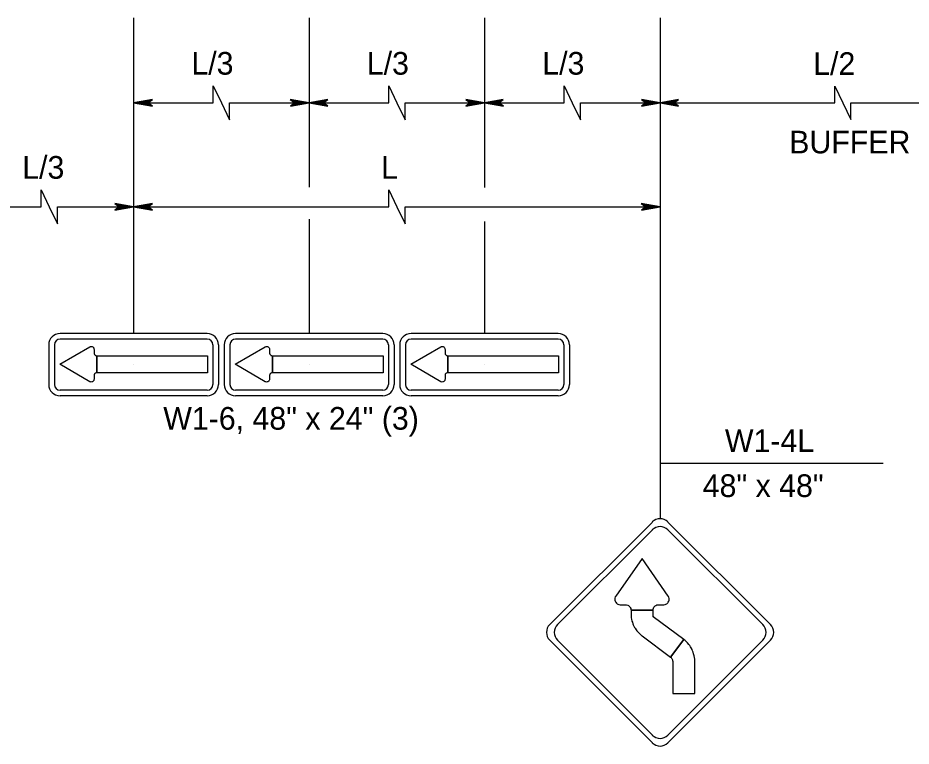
# Model space of a CAD drawing. Extents: x 499945 to 500993, y 499985 to 500645.
# Drawn here: x 500346.4 to 500504.1, y 500287.8 to 500416.3 of the extents above; entities that cross this region are included whole.
import ezdxf

# ---------------------------------------------------------------- set-up
doc = ezdxf.new("R2010")
doc.units = 0
for name, color, linetype in [('1', 7, 'Continuous'), ('24', 7, 'Continuous'), ('39', 7, 'Continuous'), ('5', 7, 'Continuous'), ('56', 7, 'Continuous'), ('60', 7, 'Continuous')]:
    doc.layers.add(name, color=color, linetype=linetype)

msp = doc.modelspace()

# ---------------------------------------------------------------- linework, layer by layer
at = {"layer": '1'}
for p, q in [((500366.85, 500416.29), (500366.85, 500360.73)), ((500397.83, 500416.29), (500397.83, 500386.43)), ((500428.81, 500416.29), (500428.81, 500386.34)), ((500459.78, 500416.29), (500459.78, 500327.88)), ((500380.9, 500401.3), (500380.9, 500404.3)), ((500380.9, 500404.3), (500382.34, 500401.3)), ((500411.88, 500401.3), (500411.88, 500404.3)), ((500411.88, 500404.3), (500413.32, 500401.3)), ((500442.85, 500401.3), (500442.85, 500404.3)), ((500442.85, 500404.3), (500444.29, 500401.3)), ((500490.64, 500401.3), (500490.64, 500404.25)), ((500490.64, 500404.25), (500492.06, 500401.3)), ((500366.85, 500401.3), (500380.9, 500401.3)), ((500382.34, 500401.3), (500383.78, 500398.3)), ((500383.78, 500401.3), (500397.83, 500401.3)), ((500383.78, 500398.3), (500383.78, 500401.3)), ((500397.83, 500401.3), (500411.88, 500401.3)), ((500413.32, 500401.3), (500414.76, 500398.3)), ((500414.76, 500401.3), (500428.81, 500401.3)), ((500414.76, 500398.3), (500414.76, 500401.3)), ((500428.81, 500401.3), (500442.85, 500401.3)), ((500444.29, 500401.3), (500445.74, 500398.3)), ((500445.74, 500401.3), (500459.78, 500401.3)), ((500445.74, 500398.3), (500445.74, 500401.3)), ((500459.78, 500401.3), (500490.64, 500401.3)), ((500492.06, 500401.3), (500493.48, 500398.35)), ((500493.48, 500398.35), (500493.48, 500401.3)), ((500493.48, 500401.3), (500524.43, 500401.3)), ((500350.52, 500382.94), (500350.52, 500385.94)), ((500350.52, 500385.94), (500351.96, 500382.94)), ((500411.88, 500382.94), (500411.88, 500385.94)), ((500411.88, 500385.94), (500413.32, 500382.94)), ((500337.07, 500382.94), (500350.52, 500382.94)), ((500351.96, 500382.94), (500353.4, 500379.95)), ((500353.4, 500382.94), (500366.85, 500382.94)), ((500353.4, 500379.95), (500353.4, 500382.94)), ((500366.85, 500382.94), (500411.88, 500382.94)), ((500413.32, 500382.94), (500414.76, 500379.95)), ((500414.76, 500382.94), (500459.78, 500382.94)), ((500414.76, 500379.95), (500414.76, 500382.94)), ((500397.83, 500380.76), (500397.83, 500360.73)), ((500428.81, 500380.38), (500428.81, 500360.73))]:
    msp.add_line(p, q, dxfattribs=at)
at = {"layer": '24'}
for points in [[(500366.85, 500401.3), (500370.18, 500400.71), (500369.38, 500401.3), (500370.16, 500401.88), (500366.85, 500401.3), (500367.07, 500401.31), (500370.08, 500400.75), (500369.32, 500401.31), (500370.03, 500401.83), (500367.19, 500401.32), (500367.3, 500401.3), (500369.88, 500400.84), (500369.3, 500401.31), (500369.9, 500401.76), (500367.35, 500401.3), (500367.46, 500401.32), (500369.72, 500400.91), (500369.28, 500401.3), (500369.73, 500401.7), (500367.79, 500401.32), (500367.97, 500401.32), (500369.55, 500400.99), (500369.24, 500401.29), (500369.57, 500401.62), (500368.01, 500401.3), (500368.18, 500401.29), (500369.37, 500401.09), (500369.14, 500401.32), (500369.39, 500401.54), (500368.35, 500401.3), (500368.51, 500401.28), (500369.23, 500401.15), (500369.11, 500401.31), (500369.3, 500401.48), (500368.6, 500401.3), (500369.07, 500401.19), (500369, 500401.32), (500369.2, 500401.44), (500368.72, 500401.32), (500369.02, 500401.24), (500368.9, 500401.34), (500369.04, 500401.4), (500368.9, 500401.31), (500368.97, 500401.29)], [(500397.83, 500401.3), (500394.51, 500401.89), (500395.3, 500401.3), (500394.52, 500400.72), (500397.83, 500401.3), (500397.61, 500401.29), (500394.6, 500401.84), (500395.36, 500401.29), (500394.66, 500400.77), (500397.49, 500401.28), (500397.38, 500401.3), (500394.8, 500401.76), (500395.38, 500401.29), (500394.78, 500400.84), (500397.33, 500401.3), (500397.22, 500401.28), (500394.96, 500401.69), (500395.4, 500401.3), (500394.95, 500400.89), (500396.9, 500401.28), (500396.71, 500401.28), (500395.13, 500401.61), (500395.44, 500401.31), (500395.11, 500400.98), (500396.68, 500401.3), (500396.5, 500401.31), (500395.31, 500401.51), (500395.54, 500401.28), (500395.29, 500401.05), (500396.34, 500401.3), (500396.17, 500401.32), (500395.46, 500401.45), (500395.57, 500401.29), (500395.38, 500401.11), (500396.08, 500401.3), (500395.62, 500401.41), (500395.68, 500401.28), (500395.48, 500401.16), (500395.96, 500401.28), (500395.66, 500401.36), (500395.79, 500401.26), (500395.64, 500401.2), (500395.79, 500401.29), (500395.71, 500401.31)], [(500397.83, 500401.3), (500401.15, 500400.71), (500400.36, 500401.3), (500401.14, 500401.88), (500397.83, 500401.3), (500398.05, 500401.31), (500401.06, 500400.75), (500400.3, 500401.31), (500401, 500401.83), (500398.17, 500401.32), (500398.28, 500401.3), (500400.86, 500400.84), (500400.28, 500401.31), (500400.88, 500401.76), (500398.33, 500401.3), (500398.44, 500401.32), (500400.69, 500400.91), (500400.26, 500401.3), (500400.7, 500401.7), (500398.76, 500401.32), (500398.95, 500401.32), (500400.53, 500400.99), (500400.22, 500401.29), (500400.55, 500401.62), (500398.98, 500401.3), (500399.16, 500401.29), (500400.35, 500401.09), (500400.12, 500401.32), (500400.37, 500401.54), (500399.32, 500401.3), (500399.49, 500401.28), (500400.2, 500401.15), (500400.09, 500401.31), (500400.28, 500401.48), (500399.58, 500401.3), (500400.04, 500401.19), (500399.98, 500401.32), (500400.18, 500401.44), (500399.69, 500401.32), (500400, 500401.24), (500399.87, 500401.34), (500400.02, 500401.4), (500399.87, 500401.31), (500399.95, 500401.29)], [(500428.81, 500401.3), (500425.48, 500401.89), (500426.28, 500401.3), (500425.5, 500400.72), (500428.81, 500401.3), (500428.58, 500401.29), (500425.57, 500401.84), (500426.34, 500401.29), (500425.63, 500400.77), (500428.47, 500401.28), (500428.36, 500401.3), (500425.78, 500401.76), (500426.36, 500401.29), (500425.76, 500400.84), (500428.3, 500401.3), (500428.19, 500401.28), (500425.94, 500401.69), (500426.38, 500401.3), (500425.93, 500400.89), (500427.87, 500401.28), (500427.69, 500401.28), (500426.11, 500401.61), (500426.41, 500401.31), (500426.08, 500400.98), (500427.65, 500401.3), (500427.47, 500401.31), (500426.29, 500401.51), (500426.52, 500401.28), (500426.27, 500401.05), (500427.31, 500401.3), (500427.14, 500401.32), (500426.43, 500401.45), (500426.55, 500401.29), (500426.35, 500401.11), (500427.06, 500401.3), (500426.59, 500401.41), (500426.66, 500401.28), (500426.46, 500401.16), (500426.94, 500401.28), (500426.64, 500401.36), (500426.76, 500401.26), (500426.62, 500401.2), (500426.76, 500401.29), (500426.69, 500401.31)], [(500428.81, 500401.3), (500432.13, 500400.71), (500431.34, 500401.3), (500432.11, 500401.88), (500428.81, 500401.3), (500429.03, 500401.31), (500432.04, 500400.75), (500431.27, 500401.31), (500431.98, 500401.83), (500429.15, 500401.32), (500429.26, 500401.3), (500431.83, 500400.84), (500431.26, 500401.31), (500431.85, 500401.76), (500429.31, 500401.3), (500429.42, 500401.32), (500431.67, 500400.91), (500431.23, 500401.3), (500431.68, 500401.7), (500429.74, 500401.32), (500429.93, 500401.32), (500431.5, 500400.99), (500431.2, 500401.29), (500431.53, 500401.62), (500429.96, 500401.3), (500430.14, 500401.29), (500431.32, 500401.09), (500431.1, 500401.32), (500431.34, 500401.54), (500430.3, 500401.3), (500430.47, 500401.28), (500431.18, 500401.15), (500431.06, 500401.31), (500431.26, 500401.48), (500430.55, 500401.3), (500431.02, 500401.19), (500430.95, 500401.32), (500431.16, 500401.44), (500430.67, 500401.32), (500430.98, 500401.24), (500430.85, 500401.34), (500431, 500401.4), (500430.85, 500401.31), (500430.93, 500401.29)], [(500459.78, 500401.3), (500456.51, 500401.88), (500457.29, 500401.3), (500456.53, 500400.73), (500459.78, 500401.3), (500459.56, 500401.29), (500456.6, 500401.83), (500457.35, 500401.29), (500456.66, 500400.77), (500459.45, 500401.28), (500459.34, 500401.3), (500456.8, 500401.75), (500457.37, 500401.29), (500456.78, 500400.85), (500459.29, 500401.3), (500459.18, 500401.28), (500456.96, 500401.68), (500457.39, 500401.3), (500456.95, 500400.9), (500458.86, 500401.28), (500458.68, 500401.28), (500457.12, 500401.6), (500457.43, 500401.31), (500457.1, 500400.98), (500458.65, 500401.3), (500458.47, 500401.31), (500457.3, 500401.51), (500457.53, 500401.28), (500457.28, 500401.06), (500458.31, 500401.3), (500458.15, 500401.32), (500457.44, 500401.45), (500457.56, 500401.29), (500457.37, 500401.12), (500458.06, 500401.3), (500457.6, 500401.41), (500457.67, 500401.28), (500457.47, 500401.16), (500457.94, 500401.28), (500457.64, 500401.36), (500457.77, 500401.26), (500457.63, 500401.2), (500457.77, 500401.29), (500457.69, 500401.31)], [(500459.78, 500401.3), (500463.06, 500400.72), (500462.27, 500401.3), (500463.04, 500401.87), (500459.78, 500401.3), (500460, 500401.3), (500462.96, 500400.76), (500462.21, 500401.31), (500462.91, 500401.82), (500460.12, 500401.31), (500460.23, 500401.3), (500462.77, 500400.85), (500462.2, 500401.31), (500462.78, 500401.75), (500460.28, 500401.3), (500460.38, 500401.31), (500462.6, 500400.91), (500462.17, 500401.3), (500462.61, 500401.7), (500460.7, 500401.32), (500460.89, 500401.31), (500462.44, 500401), (500462.14, 500401.29), (500462.46, 500401.62), (500460.92, 500401.3), (500461.09, 500401.29), (500462.26, 500401.09), (500462.04, 500401.32), (500462.28, 500401.54), (500461.25, 500401.3), (500461.42, 500401.28), (500462.12, 500401.15), (500462.01, 500401.31), (500462.2, 500401.48), (500461.5, 500401.3), (500461.96, 500401.19), (500461.9, 500401.31), (500462.1, 500401.44), (500461.62, 500401.32), (500461.92, 500401.24), (500461.79, 500401.34), (500461.94, 500401.4), (500461.79, 500401.31), (500461.87, 500401.29)], [(500366.85, 500382.94), (500363.53, 500383.53), (500364.32, 500382.94), (500363.55, 500382.36), (500366.85, 500382.94), (500366.63, 500382.94), (500363.62, 500383.49), (500364.39, 500382.94), (500363.68, 500382.41), (500366.51, 500382.93), (500366.4, 500382.94), (500363.82, 500383.4), (500364.4, 500382.94), (500363.81, 500382.49), (500366.35, 500382.94), (500366.24, 500382.93), (500363.99, 500383.33), (500364.43, 500382.94), (500363.98, 500382.54), (500365.92, 500382.93), (500365.73, 500382.93), (500364.15, 500383.25), (500364.46, 500382.95), (500364.13, 500382.62), (500365.7, 500382.94), (500365.52, 500382.95), (500364.33, 500383.16), (500364.56, 500382.93), (500364.32, 500382.7), (500365.36, 500382.94), (500365.19, 500382.96), (500364.48, 500383.1), (500364.6, 500382.94), (500364.4, 500382.76), (500365.1, 500382.94), (500364.64, 500383.05), (500364.71, 500382.93), (500364.5, 500382.8), (500364.99, 500382.93), (500364.68, 500383), (500364.81, 500382.9), (500364.66, 500382.84), (500364.81, 500382.94), (500364.73, 500382.95)], [(500366.85, 500382.94), (500370.18, 500382.36), (500369.38, 500382.94), (500370.16, 500383.52), (500366.85, 500382.94), (500367.07, 500382.95), (500370.08, 500382.4), (500369.32, 500382.95), (500370.03, 500383.48), (500367.19, 500382.96), (500367.3, 500382.94), (500369.88, 500382.48), (500369.3, 500382.95), (500369.9, 500383.4), (500367.35, 500382.94), (500367.46, 500382.96), (500369.72, 500382.55), (500369.28, 500382.94), (500369.73, 500383.35), (500367.79, 500382.96), (500367.97, 500382.96), (500369.55, 500382.64), (500369.24, 500382.93), (500369.57, 500383.26), (500368.01, 500382.94), (500368.18, 500382.93), (500369.37, 500382.73), (500369.14, 500382.96), (500369.39, 500383.19), (500368.35, 500382.94), (500368.51, 500382.93), (500369.23, 500382.79), (500369.11, 500382.95), (500369.3, 500383.13), (500368.6, 500382.94), (500369.07, 500382.83), (500369, 500382.96), (500369.2, 500383.09), (500368.72, 500382.96), (500369.02, 500382.88), (500368.9, 500382.98), (500369.04, 500383.04), (500368.9, 500382.95), (500368.97, 500382.93)], [(500459.78, 500382.94), (500456.46, 500383.53), (500457.25, 500382.94), (500456.48, 500382.36), (500459.78, 500382.94), (500459.56, 500382.94), (500456.55, 500383.49), (500457.31, 500382.94), (500456.61, 500382.41), (500459.44, 500382.93), (500459.33, 500382.94), (500456.75, 500383.4), (500457.33, 500382.94), (500456.74, 500382.49), (500459.28, 500382.94), (500459.17, 500382.93), (500456.92, 500383.33), (500457.36, 500382.94), (500456.91, 500382.54), (500458.85, 500382.93), (500458.66, 500382.93), (500457.08, 500383.25), (500457.39, 500382.95), (500457.06, 500382.62), (500458.63, 500382.94), (500458.45, 500382.95), (500457.26, 500383.16), (500457.49, 500382.93), (500457.25, 500382.7), (500458.29, 500382.94), (500458.12, 500382.96), (500457.41, 500383.1), (500457.53, 500382.94), (500457.33, 500382.76), (500458.03, 500382.94), (500457.57, 500383.05), (500457.64, 500382.93), (500457.43, 500382.8), (500457.92, 500382.93), (500457.61, 500383), (500457.74, 500382.9), (500457.59, 500382.84), (500457.74, 500382.94), (500457.66, 500382.95)]]:
    msp.add_lwpolyline(points, dxfattribs=at)
at = {"layer": '5'}
msp.add_line((500459.78, 500337.72), (500499.15, 500337.72), dxfattribs=at)
at = {"layer": '56'}
for p, q in [((500379.84, 500360.59), (500353.86, 500360.59)), ((500379.84, 500359.6), (500353.86, 500359.6)), ((500410.82, 500360.59), (500384.84, 500360.59)), ((500410.82, 500359.6), (500384.84, 500359.6)), ((500441.8, 500360.59), (500415.82, 500360.59)), ((500441.8, 500359.6), (500415.82, 500359.6)), ((500351.86, 500358.6), (500351.86, 500351.6)), ((500352.86, 500358.6), (500352.86, 500351.6)), ((500380.84, 500358.6), (500380.84, 500351.6)), ((500381.84, 500358.6), (500381.84, 500351.6)), ((500382.84, 500358.6), (500382.84, 500351.6)), ((500383.84, 500358.6), (500383.84, 500351.6)), ((500411.82, 500358.6), (500411.82, 500351.6)), ((500412.82, 500358.6), (500412.82, 500351.6)), ((500413.82, 500358.6), (500413.82, 500351.6)), ((500414.82, 500358.6), (500414.82, 500351.6)), ((500442.79, 500358.6), (500442.79, 500351.6)), ((500443.79, 500358.6), (500443.79, 500351.6)), ((500379.84, 500350.6), (500353.86, 500350.6)), ((500410.82, 500350.6), (500384.84, 500350.6)), ((500441.8, 500350.6), (500415.82, 500350.6)), ((500379.84, 500349.6), (500353.86, 500349.6)), ((500410.82, 500349.6), (500384.84, 500349.6)), ((500441.8, 500349.6), (500415.82, 500349.6)), ((500440.31, 500309.23), (500458.42, 500327.34)), ((500461.17, 500327.34), (500479.28, 500309.23)), ((500441.68, 500309.23), (500458.42, 500325.97)), ((500461.17, 500325.97), (500477.9, 500309.23)), ((500440.31, 500306.48), (500458.42, 500288.37)), ((500441.68, 500306.48), (500458.42, 500289.75)), ((500461.17, 500289.75), (500477.9, 500306.48)), ((500461.17, 500288.37), (500479.28, 500306.48))]:
    msp.add_line(p, q, dxfattribs=at)
for centre, radius, start, end in [((500353.86, 500358.6), 2, 90, 180), ((500353.86, 500358.6), 0.999, 90, 180), ((500379.84, 500358.6), 2, 0, 90), ((500379.84, 500358.6), 0.999, 0, 90), ((500384.84, 500358.6), 2, 90, 180), ((500384.84, 500358.6), 0.999, 90, 180), ((500410.82, 500358.6), 2, 0, 90), ((500410.82, 500358.6), 0.999, 0, 90), ((500415.82, 500358.6), 2, 90, 180), ((500415.82, 500358.6), 0.999, 90, 180), ((500441.8, 500358.6), 2, 0, 90), ((500441.8, 500358.6), 0.999, 0, 90), ((500353.86, 500351.6), 2, 180, 270), ((500353.86, 500351.6), 0.999, 180, 270), ((500379.84, 500351.6), 2, 270, 0), ((500379.84, 500351.6), 0.999, 270, 0), ((500384.84, 500351.6), 2, 180, 270), ((500384.84, 500351.6), 0.999, 180, 270), ((500410.82, 500351.6), 2, 270, 0), ((500410.82, 500351.6), 0.999, 270, 0), ((500415.82, 500351.6), 2, 180, 270), ((500415.82, 500351.6), 0.999, 180, 270), ((500441.8, 500351.6), 2, 270, 0), ((500441.8, 500351.6), 0.999, 270, 0), ((500459.79, 500325.97), 1.95, 45, 135), ((500459.79, 500324.59), 1.95, 45, 135), ((500458.64, 500310.71), 0.0974, 180, 233.2982), ((500441.68, 500307.86), 1.95, 135, 225), ((500443.06, 500307.86), 1.95, 135, 225), ((500476.53, 500307.86), 1.95, 315, 45), ((500477.9, 500307.86), 1.95, 315, 45), ((500459.79, 500291.12), 1.95, 225, 315), ((500459.79, 500289.75), 1.95, 225, 315)]:
    msp.add_arc(centre, radius, start, end, dxfattribs=at)
at = {"layer": '60'}
for p, q in [((500366.85, 500355.17), (500366.85, 500355.17)), ((500397.83, 500355.17), (500397.83, 500355.17)), ((500428.81, 500355.17), (500428.81, 500355.17))]:
    msp.add_line(p, q, dxfattribs=at)
for points in [[(500353.81, 500355.17), (500359.12, 500358.23), (500359.17, 500358.26), (500359.24, 500358.28), (500359.33, 500358.3), (500359.41, 500358.3), (500359.51, 500358.28), (500359.63, 500358.23), (500359.69, 500358.18), (500359.73, 500358.14), (500359.8, 500358.05), (500359.84, 500357.97), (500359.85, 500357.91), (500359.87, 500357.8), (500359.87, 500357.17), (500359.88, 500357.06), (500359.9, 500357), (500359.92, 500356.94), (500359.96, 500356.87), (500360.01, 500356.82), (500360.07, 500356.77), (500360.11, 500356.74), (500360.18, 500356.7), (500360.27, 500356.68), (500360.37, 500356.67), (500360.37, 500353.67), (500360.23, 500353.65), (500360.14, 500353.62), (500360.08, 500353.58), (500360.02, 500353.53), (500359.97, 500353.47), (500359.92, 500353.4), (500359.9, 500353.34), (500359.87, 500353.17), (500359.87, 500352.54), (500359.85, 500352.41), (500359.82, 500352.33), (500359.77, 500352.24), (500359.72, 500352.18), (500359.63, 500352.11), (500359.56, 500352.07), (500359.46, 500352.05), (500359.36, 500352.04), (500359.21, 500352.06), (500359.17, 500352.08), (500359.12, 500352.1)], [(500384.79, 500355.17), (500390.09, 500358.23), (500390.15, 500358.26), (500390.22, 500358.28), (500390.3, 500358.3), (500390.39, 500358.3), (500390.49, 500358.28), (500390.61, 500358.23), (500390.67, 500358.18), (500390.71, 500358.14), (500390.78, 500358.05), (500390.81, 500357.97), (500390.83, 500357.91), (500390.84, 500357.8), (500390.84, 500357.17), (500390.85, 500357.06), (500390.87, 500357), (500390.9, 500356.94), (500390.94, 500356.87), (500390.99, 500356.82), (500391.04, 500356.77), (500391.09, 500356.74), (500391.16, 500356.7), (500391.24, 500356.68), (500391.34, 500356.67), (500391.34, 500353.67), (500391.21, 500353.65), (500391.12, 500353.62), (500391.06, 500353.58), (500391, 500353.53), (500390.94, 500353.47), (500390.9, 500353.4), (500390.87, 500353.34), (500390.84, 500353.17), (500390.84, 500352.54), (500390.83, 500352.41), (500390.8, 500352.33), (500390.74, 500352.24), (500390.7, 500352.18), (500390.61, 500352.11), (500390.53, 500352.07), (500390.44, 500352.05), (500390.33, 500352.04), (500390.19, 500352.06), (500390.14, 500352.08), (500390.09, 500352.1)], [(500415.76, 500355.17), (500421.07, 500358.23), (500421.13, 500358.26), (500421.2, 500358.28), (500421.28, 500358.3), (500421.36, 500358.3), (500421.47, 500358.28), (500421.58, 500358.23), (500421.65, 500358.18), (500421.69, 500358.14), (500421.75, 500358.05), (500421.79, 500357.97), (500421.81, 500357.91), (500421.82, 500357.8), (500421.82, 500357.17), (500421.83, 500357.06), (500421.85, 500357), (500421.87, 500356.94), (500421.91, 500356.87), (500421.96, 500356.82), (500422.02, 500356.77), (500422.06, 500356.74), (500422.14, 500356.7), (500422.22, 500356.68), (500422.32, 500356.67), (500422.32, 500353.67), (500422.18, 500353.65), (500422.09, 500353.62), (500422.03, 500353.58), (500421.97, 500353.53), (500421.92, 500353.47), (500421.87, 500353.4), (500421.85, 500353.34), (500421.82, 500353.17), (500421.82, 500352.54), (500421.8, 500352.41), (500421.78, 500352.33), (500421.72, 500352.24), (500421.67, 500352.18), (500421.58, 500352.11), (500421.51, 500352.07), (500421.41, 500352.05), (500421.31, 500352.04), (500421.16, 500352.06), (500421.12, 500352.08), (500421.07, 500352.1)], [(500360.37, 500356.67), (500379.9, 500356.67), (500379.9, 500353.67), (500360.37, 500353.67)], [(500391.34, 500356.67), (500410.88, 500356.67), (500410.88, 500353.67), (500391.34, 500353.67)], [(500422.32, 500356.67), (500441.85, 500356.67), (500441.85, 500353.67), (500422.32, 500353.67)], [(500456.6, 500320.93), (500451.97, 500314.28), (500451.88, 500314.13), (500451.81, 500313.91), (500451.79, 500313.76), (500451.81, 500313.55), (500451.85, 500313.39), (500451.91, 500313.26), (500451.97, 500313.17), (500452.08, 500313.03), (500452.15, 500312.97), (500452.22, 500312.91), (500452.32, 500312.85), (500452.49, 500312.79), (500452.76, 500312.75), (500453.67, 500312.75), (500453.87, 500312.73), (500454.09, 500312.66), (500454.21, 500312.58), (500454.33, 500312.5), (500454.46, 500312.35), (500454.53, 500312.23), (500454.6, 500312.08), (500454.63, 500311.93), (500454.65, 500311.77), (500458.54, 500311.77), (500458.56, 500311.97), (500458.62, 500312.15), (500458.7, 500312.3), (500458.81, 500312.44), (500458.92, 500312.54), (500459.05, 500312.63), (500459.21, 500312.7), (500459.31, 500312.73), (500459.52, 500312.75), (500460.43, 500312.75), (500460.69, 500312.79), (500460.82, 500312.83), (500460.95, 500312.9), (500461.03, 500312.96), (500461.15, 500313.07), (500461.23, 500313.18), (500461.34, 500313.38), (500461.39, 500313.56), (500461.4, 500313.82), (500461.34, 500314.07), (500461.28, 500314.19), (500461.23, 500314.28)], [(500454.65, 500311.77), (500454.65, 500311.15), (500454.65, 500310.94), (500454.67, 500310.62), (500454.7, 500310.44), (500454.74, 500310.2), (500454.82, 500309.87), (500454.89, 500309.64), (500454.97, 500309.39), (500455.05, 500309.21), (500455.16, 500308.98), (500455.28, 500308.74), (500455.37, 500308.59), (500455.54, 500308.34), (500455.7, 500308.12), (500455.89, 500307.9), (500456.13, 500307.65), (500456.33, 500307.47), (500456.5, 500307.33), (500456.61, 500307.24), (500461.62, 500303.5), (500463.95, 500306.63), (500458.58, 500310.63), (500458.54, 500310.71), (500458.54, 500311.77)], [(500461.62, 500303.5), (500461.71, 500303.43), (500461.8, 500303.34), (500461.85, 500303.26), (500461.93, 500303.12), (500461.97, 500303.03), (500462, 500302.9), (500462.02, 500302.72), (500462.02, 500297.07), (500465.91, 500297.07), (500465.91, 500302.72), (500465.91, 500302.93), (500465.89, 500303.16), (500465.86, 500303.42), (500465.81, 500303.74), (500465.71, 500304.1), (500465.63, 500304.35), (500465.53, 500304.62), (500465.42, 500304.85), (500465.29, 500305.11), (500465.18, 500305.29), (500465.02, 500305.53), (500464.87, 500305.73), (500464.62, 500306.03), (500464.45, 500306.2), (500464.2, 500306.43), (500464.05, 500306.55), (500463.95, 500306.63)]]:
    msp.add_lwpolyline(points, close=True, dxfattribs=at)

# ---------------------------------------------------------------- texts
at = {"layer": '39'}
for s, p in [('L/3', (500377.04, 500406.27)), ('L/3', (500408.01, 500406.27)), ('L/3', (500438.99, 500406.27)), ('L/2', (500486.81, 500406.22)), ('BUFFER', (500482.58, 500392.38)), ('L/3', (500347.18, 500387.91)), ('L', (500410.53, 500387.91)), ('W1-6, 48" x 24" (3)', (500372.08, 500343.63)), ('W1-4L', (500471.23, 500339.69)), ('48" x 48"', (500467.31, 500331.75))]:
    msp.add_text(s, height=4, dxfattribs=at).set_placement(p)

doc.saveas('drawing.dxf')
